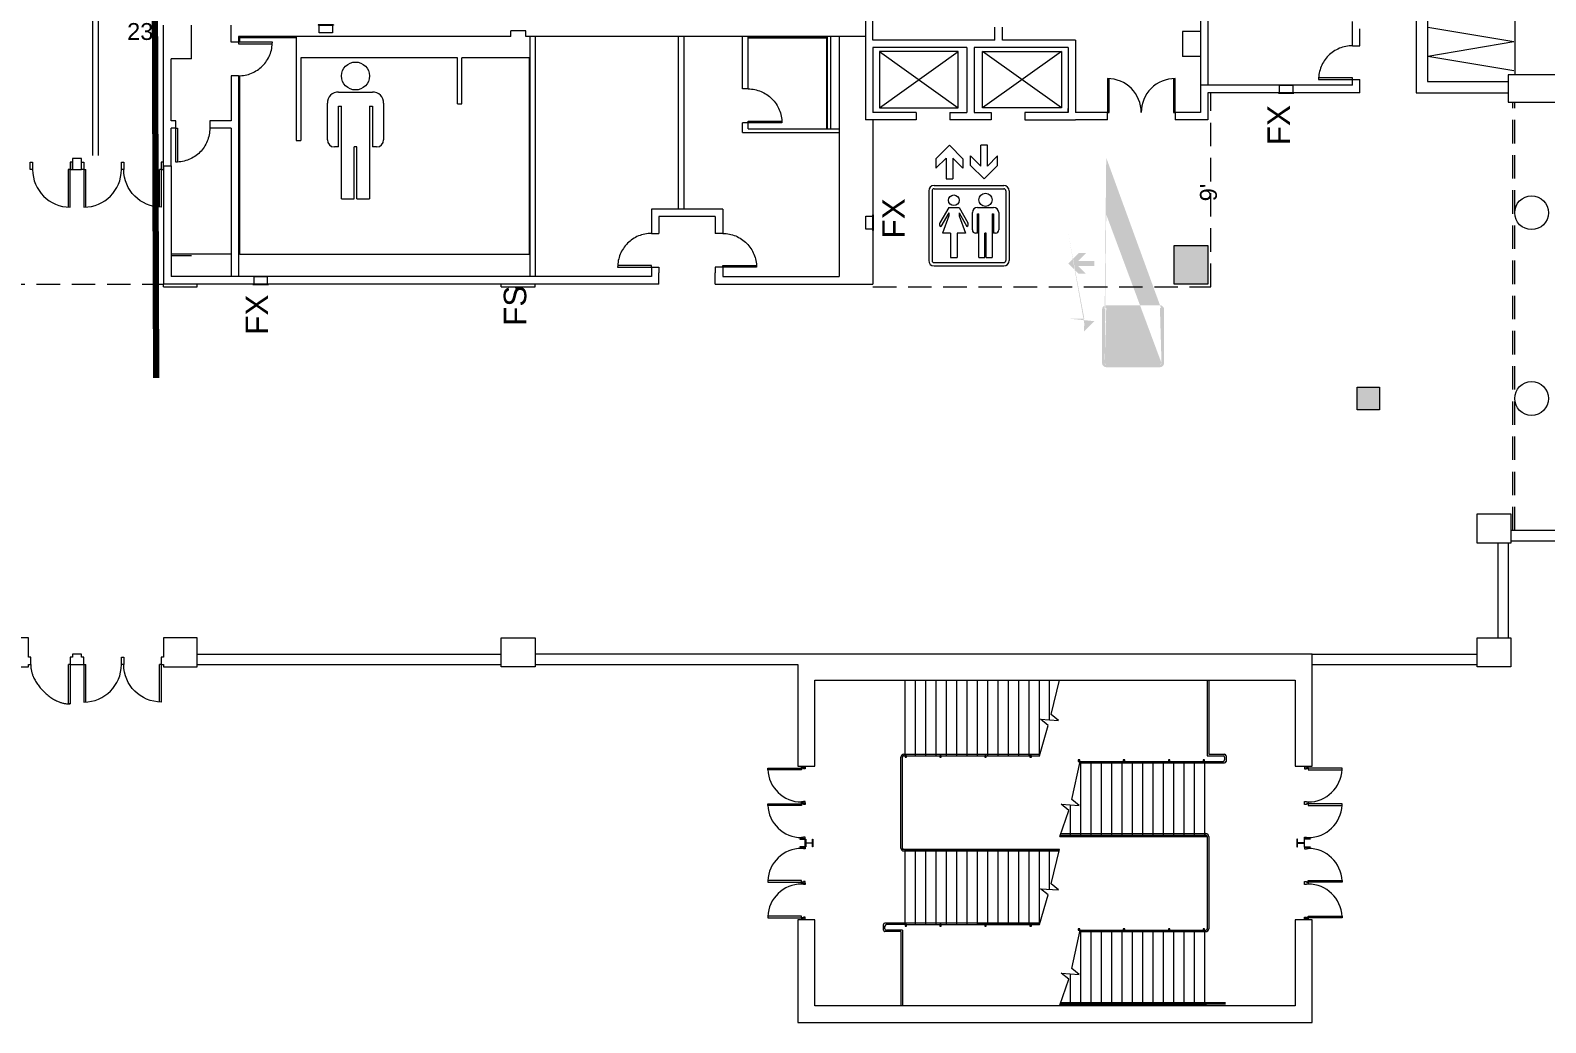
# Model space of a CAD drawing. Header units: inches. Extents: x -10671 to 1761, y -674 to 7170.
# Drawn here: x -7738 to -6123, y -665 to 393 of the extents above; entities that cross this region are included whole.
import ezdxf

# ---------------------------------------------------------------- set-up
doc = ezdxf.new("R2010")
doc.units = ezdxf.units.IN
doc.header["$LTSCALE"] = 19.2
doc.header["$MEASUREMENT"] = 0
doc.linetypes.add('DASHED', pattern=[1.953125, 1.302083, -0.651042])
for name, color, linetype, lineweight in [('DWG-0', 7, 'Continuous', 18), ('Venue-Ceiling-Lights Circuits', 7, 'Continuous', 5), ('Venue-Walls and Doors', 7, 'Continuous', 5)]:
    doc.layers.add(name, color=color, linetype=linetype, lineweight=lineweight)
for name, color, linetype, lineweight, true_color in [('Venue-Ceilings Heights', 4, 'DASHED', 18, 0x00ffff), ('Venue-Columns', 7, 'Continuous', 18, 0xc0c0c0), ('Venue-Expansioin Joint', 1, 'DASHED', 18, 0xff0000), ('Venue-Fire Apparatus and Text', 1, 'Continuous', 5, 0xff0000), ('Venue-Rigging Steel-High', 7, 'Continuous', 5, 0x800000), ('Venue-Text-Facility', 4, 'Continuous', 5, 0x00ffff)]:
    doc.layers.add(name, color=color, linetype=linetype, lineweight=lineweight, true_color=true_color)
doc.styles.add('Arial', font='Arial')

# ---------------------------------------------------------------- blocks, each defined once
blk = doc.blocks.new('AD05A')
at = {"layer": 'DWG-0'}
for p, q in [((0, 0), (0.049, 0)), ((0, 0), (0, -1)), ((0.049, -0.999), (0.049, 0))]:
    blk.add_line(p, q, dxfattribs=at)
blk.add_arc((0, 0), 1, 270, 0, dxfattribs=at)
blk = doc.blocks.new('DR2')
at = {"layer": 'DWG-0', "flags": 128}
blk.add_lwpolyline([(1, -0.951), (0, -0.951), (0, -1), (1, -1, 0.414214), (0, 0, 0.414214), (1, 1), (0, 1), (0, 0.951), (1, 0.951)], format="xyb", dxfattribs=at)
blk = doc.blocks.new('DR')
at = {"layer": 'DWG-0'}
blk.add_polyline3d([(0, -0.5, 0), (0.049, -0.499, 0), (0.098, -0.495, 0), (0.147, -0.489, 0), (0.195, -0.481, 0), (0.243, -0.47, 0), (0.29, -0.457, 0), (0.337, -0.442, 0), (0.383, -0.424, 0), (0.428, -0.404, 0), (0.471, -0.382, 0), (0.514, -0.358, 0), (0.556, -0.331, 0), (0.596, -0.303, 0), (0.634, -0.273, 0), (0.672, -0.241, 0), (0.707, -0.207, 0), (0.741, -0.172, 0), (0.773, -0.134, 0), (0.803, -0.096, 0), (0.831, -0.056, 0), (0.858, -0.014, 0), (0.882, 0.029, 0), (0.904, 0.072, 0), (0.924, 0.117, 0), (0.942, 0.163, 0), (0.957, 0.21, 0), (0.97, 0.257, 0), (0.981, 0.305, 0), (0.989, 0.353, 0), (0.995, 0.402, 0), (0.999, 0.451, 0), (1, 0.5, 0), (0, 0.5, 0), (0, 0.451, 0), (1, 0.451, 0)], dxfattribs=at)
blk = doc.blocks.new('AD03A')
at = {"layer": 'DWG-0'}
for p, q in [((0, 1), (0, 0)), ((0.049, 0), (0.049, 0.999)), ((0, 0), (0.049, 0))]:
    blk.add_line(p, q, dxfattribs=at)
blk.add_arc((0, 0), 1, 0, 90, dxfattribs=at)
blk = doc.blocks.new('FX')
at = {"layer": 'Venue-Fire Apparatus and Text'}
for p, q in [((0, -5.75), (0, 10.75)), ((0.5, 10.75), (0, 10.75)), ((0.5, -5.75), (0.5, 10.75)), ((0.5, -5.75), (0, -5.75))]:
    blk.add_line(p, q, dxfattribs=at)
at = {"layer": 'Venue-Fire Apparatus and Text', "flags": 128}
blk.add_lwpolyline([(0, 9.5), (0, -4.5), (-8, -4.5), (-8, 9.5)], close=True, dxfattribs=at)
blk = doc.blocks.new('FEVC')
at = {"layer": 'Venue-Fire Apparatus and Text'}
for p, q in [((8.25, 0.5), (-8.25, 0.5)), ((-8.25, 0.5), (-8.25, 0)), ((8.25, 0), (-8.25, 0)), ((8.25, 0.5), (8.25, 0))]:
    blk.add_line(p, q, dxfattribs=at)
at = {"layer": 'Venue-Fire Apparatus and Text', "flags": 128}
blk.add_lwpolyline([(-7, 0), (7, 0), (7, -7.5), (-7, -7.5)], close=True, dxfattribs=at)
blk = doc.blocks.new('A-xp01$0$COL-36R')
at = {"layer": 'DWG-0'}
blk.add_circle((0, 0), 18, dxfattribs=at)
blk = doc.blocks.new('MEN')
at = {"layer": 'Venue-Text-Facility'}
for p, q in [((-2, 76), (22, 76)), ((-10, 42), (-10, 68)), ((-2, 37), (-2, 66)), ((-2, 66), (0, 66)), ((0, 0), (0, 66)), ((20, 66), (20, 0)), ((20, 66), (22, 66)), ((22, 66), (22, 37)), ((30, 68), (30, 42)), ((-2, 37), (-5, 37)), ((11, 37), (9, 37)), ((9, 0), (9, 37)), ((11, 0), (11, 37)), ((25, 37), (22, 37)), ((0, 0), (9, 0)), ((11, 0), (20, 0))]:
    blk.add_line(p, q, dxfattribs=at)
blk.add_circle((10, 87.4), 9.93, dxfattribs=at)
for centre, radius, start, end in [((-2, 68), 8, 90, 180), ((22, 68), 8, 0, 90), ((-5, 42), 5, 180, 270), ((25, 42), 5, 270, 0)]:
    blk.add_arc(centre, radius, start, end, dxfattribs=at)
blk = doc.blocks.new('strobe')
at = {"layer": 'Venue-Fire Apparatus and Text', "flags": 128}
blk.add_lwpolyline([(0, 0), (1, 0), (1, 3), (0, 3)], dxfattribs=at)
blk = doc.blocks.new('WOMEN')
at = {"layer": 'Venue-Text-Facility'}
for p, q in [((-8, 76), (-21.5, 52.7)), ((-8, 76), (7.8, 76)), ((7.8, 76), (21.2, 52.7)), ((-8, 68), (-20, 47.2)), ((-8, 63.1), (-17.5, 37)), ((-8, 68), (-8, 63.1)), ((7.8, 68), (7.8, 63.1)), ((7.8, 68), (19.8, 47.2)), ((7.8, 63.1), (17.3, 37)), ((-5, 37), (-17.5, 37)), ((-5, 37), (-5, 0)), ((5, 37), (5, 0)), ((17.5, 37), (5, 37)), ((-5, 0), (5, 0))]:
    blk.add_line(p, q, dxfattribs=at)
blk.add_circle((-0.1, 86.9), 8.11, dxfattribs=at)
for centre, start, end in [((-18.4, 50.6), 145.7954, 244.2046), ((18.1, 50.6), 295.7954, 34.2046)]:
    blk.add_arc(centre, 3.74, start, end, dxfattribs=at)
blk = doc.blocks.new('WOMENSROOM')
at = {"layer": 'Venue-Text-Facility'}
blk.add_blockref('WOMEN', (-8.5, -7), dxfattribs=at)
blk = doc.blocks.new('ELEV')
at = {"layer": 'Venue-Text-Facility'}
for p, q in [((17.9, 102), (6.9, 91)), ((17.9, 102), (28.9, 91)), ((43.6, 85), (43.6, 102)), ((49.1, 102), (43.6, 102)), ((49.1, 85), (49.1, 102)), ((15.1, 91.5), (6.9, 83.2)), ((6.9, 91), (6.9, 83.2)), ((15.1, 91.5), (15.1, 74.5)), ((20.6, 91.5), (20.6, 74.5)), ((20.6, 91.5), (28.9, 83.2)), ((28.9, 91), (28.9, 83.2)), ((43.6, 85), (35.3, 93.3)), ((35.3, 85.5), (35.3, 93.3)), ((49.1, 85), (57.3, 93.3)), ((57.3, 85.5), (57.3, 93.3)), ((46.3, 74.5), (35.3, 85.5)), ((46.3, 74.5), (57.3, 85.5)), ((0.9, 64.7), (0.9, 7.5)), ((3.7, 64.7), (3.7, 7.5)), ((5.3, 69.1), (62.5, 69.1)), ((5.3, 66.4), (62.5, 66.4)), ((15.1, 74.5), (20.6, 74.5)), ((64.2, 64.7), (64.2, 7.5)), ((66.9, 64.7), (66.9, 7.5)), ((5.3, 5.9), (62.5, 5.9)), ((5.3, 3.1), (62.5, 3.1))]:
    blk.add_line(p, q, dxfattribs=at)
for centre, radius, start, end in [((5.3, 64.7), 4.4, 90, 180), ((5.3, 64.7), 1.65, 90, 180), ((62.5, 64.7), 4.4, 0, 90), ((62.5, 64.7), 1.65, 0, 90), ((5.3, 7.5), 4.4, 180, 270), ((5.3, 7.5), 1.65, 180, 270), ((62.5, 7.5), 4.4, 270, 0), ((62.5, 7.5), 1.65, 270, 0)]:
    blk.add_arc(centre, radius, start, end, dxfattribs=at)
at = {"layer": 'Venue-Text-Facility', "xscale": 0.5399999999999636, "yscale": 0.5399999999999636, "zscale": 0.5399999999999636}
for name, p in [('MEN', (42.1, 10.1)), ('WOMENSROOM', (26.2, 13.8))]:
    blk.add_blockref(name, p, dxfattribs=at)

msp = doc.modelspace()

# ---------------------------------------------------------------- hatches: boundary and pattern name
at = {"layer": 'Venue-Columns', "linetype": 'Continuous', "lineweight": 0, "true_color": 0xc0c0c0}
msp.add_hatch(color=9, dxfattribs=at).paths.add_polyline_path([(-6300.3, -11.7), (-6324.3, -11.7), (-6324.3, 12.3), (-6300.3, 12.3)])
at = {"layer": 'Venue-Text-Facility', "linetype": 'Continuous', "lineweight": 0, "true_color": 0x00ffff}
h = msp.add_hatch(color=4, dxfattribs=at)
h.paths.add_polyline_path([(-6596, 38.1), (-6595.9, 37.3), (-6595.7, 36.4), (-6595.3, 35.7), (-6594.7, 35), (-6594, 34.5), (-6593.3, 34), (-6592.5, 33.8), (-6591.6, 33.7), (-6534.4, 33.7), (-6533.5, 33.8), (-6532.7, 34), (-6532, 34.5), (-6531.3, 35), (-6530.7, 35.7), (-6530.3, 36.4), (-6530.1, 37.3), (-6530, 38.1), (-6530, 95.3), (-6530.1, 96.2), (-6530.3, 97), (-6530.7, 97.8), (-6531.3, 98.4), (-6532, 99), (-6532.7, 99.4), (-6533.5, 99.6), (-6534.3, 99.7), (-6591.6, 257), (-6593.2, 99.4), (-6593.3, 99.4), (-6594, 99), (-6594.7, 98.4), (-6595.3, 97.8), (-6595.7, 97), (-6595.9, 96.2), (-6596, 95.3)])
h.paths.add_polyline_path([(-6593.2, 95.3), (-6593.2, 99.4), (-6592.6, 99.6), (-6591.6, 196.5), (-6555.6, 99.7), (-6534.4, 99.7), (-6534.3, 99.7), (-6533.1, 96.3), (-6533, 96.2), (-6532.9, 95.9), (-6532.8, 95.6), (-6532.7, 95.3), (-6533.1, 96.3), (-6533.2, 96.5), (-6533.5, 96.7), (-6533.8, 96.8), (-6534.1, 96.9), (-6534.4, 97), (-6532.7, 38.1), (-6532.8, 37.8), (-6532.9, 37.5), (-6533, 37.2), (-6533.2, 36.9), (-6533.5, 36.7), (-6533.8, 36.6), (-6534.1, 36.5), (-6534.4, 36.5), (-6532.7, 38.1), (-6555.6, 99.7), (-6591.6, 99.7), (-6592.5, 99.6), (-6592.6, 99.6), (-6592.6, 96.6), (-6592.8, 96.5), (-6593, 96.2), (-6593.1, 95.9), (-6593.2, 95.6)])
h.paths.add_polyline_path([(-6593.2, 38.1), (-6591.6, 36.5), (-6591.9, 36.5), (-6592.2, 36.6), (-6592.5, 36.7), (-6592.8, 36.9), (-6593, 37.2), (-6593.1, 37.5), (-6593.2, 37.8)])
h.paths.add_polyline_path([(-6593.2, 38.1), (-6592.6, 96.6), (-6592.5, 96.7), (-6592.2, 96.8), (-6591.9, 96.9), (-6591.6, 97)])
for points in [[(-6631.9, 175.6), (-6627.2, 149), (-6627, 149.2), (-6624.7, 137), (-6620.9, 133.3), (-6613.2, 133.3), (-6621.4, 141.5), (-6604.4, 141.5), (-6604.4, 147), (-6621.4, 147), (-6613.2, 155.3), (-6620.9, 155.3), (-6627, 149.2)], [(-6631.9, 144.3), (-6625.2, 137.5), (-6615.9, 85.5), (-6615, 85.5), (-6624.7, 137), (-6625.2, 137.5), (-6627.2, 149)], [(-6631.9, 85.5), (-6615.6, 83.9), (-6615, 80), (-6615.4, 71.8), (-6604.4, 82.8), (-6615.6, 83.9), (-6615.9, 85.5)]]:
    msp.add_hatch(color=4, dxfattribs=at).paths.add_polyline_path(points)
at = {"layer": 'Venue-Walls and Doors', "linetype": 'Continuous', "lineweight": 0, "true_color": 0xc0c0c0}
msp.add_hatch(color=9, dxfattribs=at).paths.add_polyline_path([(-6483.3, 122.3), (-6519.3, 122.3), (-6519.3, 163.3), (-6483.3, 163.3)])

# ---------------------------------------------------------------- linework, layer by layer
at = {"layer": 'Venue-Ceiling-Lights Circuits', "color": 7, "linetype": 'Continuous', "lineweight": 140}
msp.add_line((-7604.3, 22.2), (-7616.3, 4186.2), dxfattribs=at)
at = {"layer": 'Venue-Ceilings Heights', "linetype": 'DASHED'}
for p, q in [((-6480.3, 119.3), (-6480.3, 326.3)), ((-6840.3, 119.3), (-6480.3, 119.3))]:
    msp.add_line(p, q, dxfattribs=at)
at = {"layer": 'Venue-Columns', "flags": 128}
msp.add_lwpolyline([(-6300.3, -11.7), (-6324.3, -11.7), (-6324.3, 12.3), (-6300.3, 12.3)], close=True, dxfattribs=at)
at = {"layer": 'Venue-Expansioin Joint'}
for p, q in [((-6158.3, -140.2), (-6158.3, 316.3)), ((-6156.3, -140.2), (-6156.3, 316.3))]:
    msp.add_line(p, q, dxfattribs=at)
at = {"layer": 'Venue-Rigging Steel-High'}
for p, q in [((-7671.5, 259.5), (-7671.5, 3976.7)), ((-7665.5, 259.5), (-7665.5, 3976.7))]:
    msp.add_line(p, q, dxfattribs=at)
at = {"layer": 'Venue-Walls and Doors'}
for p, q in [((-6156.3, 751), (-6156.3, 345.3)), ((-6261.3, 698.8), (-6261.3, 326.3)), ((-6249.3, 698.8), (-6249.3, 338.3)), ((-6848.3, 514.3), (-6848.3, 297.3)), ((-6840.3, 382.3), (-6840.3, 506.3)), ((-6491.3, 501.3), (-6491.3, 334.3)), ((-6483.3, 509.3), (-6483.3, 334.3)), ((-7596.3, 248.3), (-7596.3, 398.3)), ((-7566.3, 362.3), (-7566.3, 398.3)), ((-7524.3, 380.3), (-7524.3, 398.3)), ((-7210.3, 392.3), (-7226.3, 392.3)), ((-7226.3, 386.3), (-7226.3, 392.3)), ((-7210.3, 386.3), (-7210.3, 392.3)), ((-6710.3, 382.3), (-6710.3, 396.3)), ((-6702.3, 382.3), (-6702.3, 396.3)), ((-6510.5, 391.5), (-6510.5, 365)), ((-6491.3, 391.5), (-6510.5, 391.5)), ((-6329.3, 376.3), (-6329.3, 402.3)), ((-6321.3, 376.3), (-6321.3, 394.3)), ((-6157.1, 380.5), (-6248.9, 395.9)), ((-7516.3, 380.3), (-7524.3, 380.3)), ((-7516.3, 380.3), (-7524.3, 380.3)), ((-7524.3, 380.3), (-7524.3, 380.3)), ((-7516.3, 380.3), (-7524.3, 380.3)), ((-7516.3, 386.3), (-7516.3, 380.3)), ((-7226.3, 386.3), (-7516.3, 386.3)), ((-7516.3, 380.3), (-7516.3, 380.3)), ((-7515.4, 380.3), (-7515.4, 385.4)), ((-7454.1, 385.4), (-7515.4, 385.4)), ((-7514.8, 380.3), (-7514.8, 384.8)), ((-7454.8, 384.8), (-7514.8, 384.8)), ((-7454.8, 384.8), (-7454.8, 275.3)), ((-6848.3, 386.3), (-7210.3, 386.3)), ((-7205.6, 130.3), (-7205.6, 386.3)), ((-7200.3, 386.3), (-7200.3, 130.3)), ((-7047.3, 202.3), (-7047.3, 386.3)), ((-7041.3, 202.3), (-7041.3, 386.3)), ((-6979.3, 330.3), (-6979.3, 386.3)), ((-6973.3, 330.3), (-6973.3, 386.3)), ((-6889.3, 386.3), (-6973.3, 386.3)), ((-6888.6, 385.4), (-6973.3, 385.4)), ((-6972.6, 384.8), (-6889.3, 384.8)), ((-6889.3, 288.3), (-6889.3, 384.8)), ((-6888.6, 287.7), (-6888.6, 386.3)), ((-6885, 287.7), (-6885, 386.3)), ((-6876.3, 386.3), (-6876.3, 130.3)), ((-6710.3, 382.3), (-6840.3, 382.3)), ((-6840.3, 374.3), (-6840.3, 305.3)), ((-6740.3, 374.3), (-6840.3, 374.3)), ((-6740.3, 374.3), (-6740.3, 305.3)), ((-6732.3, 374.3), (-6732.3, 305.3)), ((-6632.3, 374.3), (-6732.3, 374.3)), ((-6624.3, 382.3), (-6702.3, 382.3)), ((-6632.3, 374.3), (-6632.3, 305.3)), ((-6624.3, 382.3), (-6624.3, 305.3)), ((-6329.3, 376.3), (-6321.3, 376.3)), ((-6157.1, 380.5), (-6248.9, 365)), ((-7588.3, 296.3), (-7588.3, 362.3)), ((-7566.3, 362.3), (-7588.3, 362.3)), ((-7283.1, 363.3), (-7449.9, 363.3)), ((-7449.9, 363.3), (-7449.9, 275.3)), ((-7283.1, 314.3), (-7283.1, 363.3)), ((-7278.3, 314.3), (-7278.3, 363.3)), ((-7206.3, 363.3), (-7278.3, 363.3)), ((-7206.3, 154.3), (-7206.3, 363.3)), ((-6833.3, 310.3), (-6749.3, 370.3)), ((-6833.3, 370.3), (-6749.3, 310.3)), ((-6639.3, 310.3), (-6723.3, 370.3)), ((-6639.3, 370.3), (-6723.3, 310.3)), ((-6491.3, 365), (-6510.5, 365)), ((-6157.1, 349.5), (-6248.9, 365)), ((-7516.3, 344.3), (-7524.3, 344.3)), ((-7516.3, 344.3), (-7524.3, 344.3)), ((-7524.3, 344.3), (-7524.3, 344.3)), ((-7524.3, 344.3), (-7524.3, 296.3)), ((-7516.3, 344.3), (-7516.3, 344.3)), ((-7516.3, 344.3), (-7516.3, 130.3)), ((-7515.4, 153.7), (-7515.4, 344.3)), ((-7514.8, 154.3), (-7514.8, 344.3)), ((-6329.3, 340.3), (-6321.3, 340.3)), ((-6329.3, 340.3), (-6321.3, 340.3)), ((-6329.3, 334.3), (-6329.3, 340.3)), ((-6321.3, 326.3), (-6321.3, 340.3)), ((-6973.3, 330.3), (-6979.3, 330.3)), ((-6973.3, 330.3), (-6979.3, 330.3)), ((-6979.3, 330.3), (-6979.3, 330.3)), ((-6973.3, 330.3), (-6973.3, 330.3)), ((-6329.3, 334.3), (-6491.3, 334.3)), ((-6491.3, 334.3), (-6491.3, 305.3)), ((-6321.3, 326.3), (-6483.3, 326.3)), ((-6483.3, 326.3), (-6483.3, 297.3)), ((-6261.3, 326.3), (-6163.3, 326.3)), ((-6249.3, 338.3), (-6163.3, 338.3)), ((-7283.1, 314.3), (-7278.3, 314.3)), ((-6632.3, 305.3), (-6632.3, 309.3)), ((-7583, 296.3), (-7588.3, 296.3)), ((-7583, 288.3), (-7583, 296.3)), ((-7524.3, 296.3), (-7547, 296.3)), ((-7547, 296.3), (-7547, 288.3)), ((-6979.3, 284), (-6979.3, 294.3)), ((-6973.3, 294.3), (-6979.3, 294.3)), ((-6973.3, 294.3), (-6979.3, 294.3)), ((-6979.3, 294.3), (-6979.3, 294.3)), ((-6973.3, 287.7), (-6973.3, 294.3)), ((-6973.3, 294.3), (-6973.3, 294.3)), ((-6794.3, 297.3), (-6848.3, 297.3)), ((-6794.3, 305.3), (-6840.3, 305.3)), ((-6840.3, 297.3), (-6840.3, 122.3)), ((-6794.3, 305.3), (-6794.3, 297.3)), ((-6758.3, 305.3), (-6758.3, 297.3)), ((-6758.3, 305.3), (-6740.3, 305.3)), ((-6714.3, 297.3), (-6758.3, 297.3)), ((-6732.3, 305.3), (-6714.3, 305.3)), ((-6714.3, 305.3), (-6714.3, 297.3)), ((-6714.3, 305.3), (-6714.3, 305.3)), ((-6632.3, 305.3), (-6678.3, 305.3)), ((-6678.3, 305.3), (-6678.3, 297.3)), ((-6678.3, 297.3), (-6624.3, 297.3)), ((-6590.3, 305.3), (-6624.3, 305.3)), ((-6590.3, 297.3), (-6624.3, 297.3)), ((-6590.3, 297.3), (-6590.3, 305.3)), ((-6590.3, 297.3), (-6590.3, 305.3)), ((-6518.3, 305.3), (-6518.3, 297.3)), ((-6491.3, 305.3), (-6518.3, 305.3)), ((-6483.3, 297.3), (-6518.3, 297.3)), ((-7583, 288.3), (-7588.3, 288.3)), ((-7588.3, 248.3), (-7588.3, 288.3)), ((-7524.3, 288.3), (-7547, 288.3)), ((-7524.3, 288.3), (-7524.3, 130.3)), ((-7454.8, 275.3), (-7449.9, 275.3)), ((-6979.3, 284), (-6876.3, 284)), ((-6973.3, 287.7), (-6876.3, 287.7)), ((-7596.3, 248.3), (-7588.3, 248.3)), ((-7596.3, 248.3), (-7596.3, 122.3)), ((-7588.3, 248.3), (-7588.3, 130.3)), ((-7076.3, 202.3), (-7076.3, 176.3)), ((-7000.3, 202.3), (-7076.3, 202.3)), ((-7008.3, 194.3), (-7068.3, 194.3)), ((-7068.3, 194.3), (-7068.3, 176.3)), ((-7008.3, 194.3), (-7008.3, 176.3)), ((-7000.3, 202.3), (-7000.3, 176.3)), ((-7076.3, 176.3), (-7068.3, 176.3)), ((-7076.3, 176.3), (-7068.3, 176.3)), ((-7068.3, 176.3), (-7068.3, 176.3)), ((-7000.3, 176.3), (-7008.3, 176.3)), ((-7000.3, 176.3), (-7008.3, 176.3)), ((-7008.3, 176.3), (-7008.3, 176.3)), ((-7524.3, 154.3), (-7588.3, 154.3)), ((-7566.3, 152.3), (-7588.3, 152.3)), ((-7514.8, 154.3), (-7206.3, 154.3)), ((-7076.3, 130.3), (-7588.3, 130.3)), ((-7076.3, 140.3), (-7068.3, 140.3)), ((-7076.3, 140.3), (-7068.3, 140.3)), ((-7076.3, 140.3), (-7076.3, 140.3)), ((-7076.3, 140.3), (-7068.3, 140.3)), ((-7076.3, 140.3), (-7076.3, 130.3)), ((-7068.3, 140.3), (-7068.3, 140.3)), ((-7068.3, 140.3), (-7068.3, 134.3)), ((-7068.3, 122.3), (-7068.3, 134.3)), ((-7000.3, 140.3), (-7008.3, 140.3)), ((-7000.3, 140.3), (-7008.3, 140.3)), ((-7008.3, 140.3), (-7008.3, 140.3)), ((-7000.3, 140.3), (-7008.3, 140.3)), ((-7008.3, 140.3), (-7008.3, 134.3)), ((-7008.3, 122.3), (-7008.3, 134.3)), ((-7000.3, 140.3), (-7000.3, 140.3)), ((-7000.3, 140.3), (-7000.3, 130.3)), ((-7000.3, 130.3), (-6876.3, 130.3)), ((-7068.3, 122.3), (-7596.3, 122.3)), ((-7596.3, 119.3), (-7596.3, 122.3)), ((-7560.3, 119.3), (-7560.3, 122.3)), ((-7236.3, 119.3), (-7236.3, 122.3)), ((-7200.3, 119.3), (-7200.3, 122.3)), ((-7008.3, 122.3), (-6840.3, 122.3)), ((-6173.8, -254.7), (-6173.8, -153.7)), ((-6162.8, -254.7), (-6162.8, -153.7)), ((-7560.3, -272.2), (-7236.3, -272.2)), ((-6372.3, -272.2), (-6196.3, -272.2)), ((-7695.8, -283.2), (-7697.7, -283.2)), ((-7697.7, -325.2), (-7697.7, -283.2)), ((-7695.8, -283.2), (-7695.8, -325.2)), ((-7560.3, -283.2), (-7236.3, -283.2)), ((-6372.3, -283.2), (-6196.3, -283.2)), ((-6805.9, -380.4), (-6805.9, -300.4)), ((-6794.9, -380.4), (-6794.9, -300.4)), ((-6783.9, -380.4), (-6783.9, -299.9)), ((-6772.9, -380.4), (-6772.9, -299.9)), ((-6761.9, -380.4), (-6761.9, -299.9)), ((-6750.9, -380.4), (-6750.9, -299.9)), ((-6739.9, -380.4), (-6739.9, -299.9)), ((-6728.9, -380.4), (-6728.9, -299.9)), ((-6717.9, -380.4), (-6717.9, -299.9)), ((-6706.9, -380.4), (-6706.9, -299.9)), ((-6695.9, -380.4), (-6695.9, -299.9)), ((-6684.9, -380.4), (-6684.9, -299.9)), ((-6673.9, -380.4), (-6673.9, -299.9)), ((-6662.9, -380.4), (-6662.9, -299.9)), ((-6651.9, -342.3), (-6651.9, -299.9)), ((-6483.9, -299.9), (-6483.9, -380.4)), ((-6482.4, -299.9), (-6482.4, -378.9)), ((-7695.8, -325.2), (-7697.7, -325.2)), ((-6810.4, -478.9), (-6810.4, -381.9)), ((-6808.9, -478.9), (-6808.9, -381.9)), ((-6619.4, -386.4), (-6486.9, -386.4)), ((-6618.9, -386.4), (-6618.9, -466.4)), ((-6607.9, -386.4), (-6607.9, -466.4)), ((-6596.9, -386.4), (-6596.9, -466.4)), ((-6585.9, -386.4), (-6585.9, -466.4)), ((-6574.9, -386.4), (-6574.9, -466.4)), ((-6563.9, -386.4), (-6563.9, -466.4)), ((-6552.9, -386.4), (-6552.9, -466.4)), ((-6541.9, -386.4), (-6541.9, -466.4)), ((-6530.9, -386.4), (-6530.9, -466.4)), ((-6519.9, -386.4), (-6519.9, -466.4)), ((-6508.9, -386.4), (-6508.9, -466.4)), ((-6497.9, -386.4), (-6497.9, -466.4)), ((-6486.9, -386.4), (-6486.9, -466.4)), ((-6465.4, -381.9), (-6465.4, -384.9)), ((-6463.9, -380.4), (-6463.9, -386.4)), ((-6629.9, -432.8), (-6629.9, -466.4)), ((-6483.9, -466.4), (-6483.9, -564.9)), ((-6482.4, -466.4), (-6482.4, -564.9)), ((-6641.4, -480.4), (-6807.4, -480.4)), ((-6805.9, -560.4), (-6805.9, -480.4)), ((-6794.9, -560.4), (-6794.9, -480.4)), ((-6783.9, -560.4), (-6783.9, -480.4)), ((-6772.9, -560.4), (-6772.9, -480.4)), ((-6761.9, -560.4), (-6761.9, -480.4)), ((-6750.9, -560.4), (-6750.9, -480.4)), ((-6739.9, -560.4), (-6739.9, -480.4)), ((-6728.9, -560.4), (-6728.9, -480.4)), ((-6717.9, -560.4), (-6717.9, -480.4)), ((-6706.9, -560.4), (-6706.9, -480.4)), ((-6695.9, -560.4), (-6695.9, -480.4)), ((-6684.9, -560.4), (-6684.9, -480.4)), ((-6673.9, -560.4), (-6673.9, -480.4)), ((-6662.9, -560.4), (-6662.9, -480.4)), ((-6651.9, -522.8), (-6651.9, -480.4)), ((-6828.9, -566.4), (-6828.9, -560.4)), ((-6827.4, -564.9), (-6827.4, -561.9)), ((-6805.9, -560.4), (-6825.9, -560.4)), ((-6810.4, -567.9), (-6827.4, -567.9)), ((-6808.9, -566.4), (-6825.9, -566.4)), ((-6810.4, -567.9), (-6810.4, -646.9)), ((-6808.9, -566.4), (-6808.9, -646.9)), ((-6619.4, -566.4), (-6486.9, -566.4)), ((-6618.9, -566.4), (-6618.9, -646.4)), ((-6607.9, -566.4), (-6607.9, -646.4)), ((-6596.9, -566.4), (-6596.9, -646.4)), ((-6585.9, -566.4), (-6585.9, -646.4)), ((-6574.9, -566.4), (-6574.9, -646.4)), ((-6563.9, -566.4), (-6563.9, -646.4)), ((-6552.9, -566.4), (-6552.9, -646.4)), ((-6541.9, -566.4), (-6541.9, -646.4)), ((-6530.9, -566.4), (-6530.9, -646.4)), ((-6519.9, -566.4), (-6519.9, -646.4)), ((-6508.9, -566.4), (-6508.9, -646.4)), ((-6497.9, -566.4), (-6497.9, -646.4)), ((-6486.9, -566.4), (-6486.9, -646.4)), ((-6629.9, -612.8), (-6629.9, -646.4))]:
    msp.add_line(p, q, dxfattribs=at)
at = {"layer": 'Venue-Walls and Doors', "linetype": 'DASHED'}
msp.add_line((-7919, 122.3), (-7596.3, 122.3), dxfattribs=at)
at = {"layer": 'Venue-Walls and Doors', "linetype": 'Continuous'}
for p, q in [((-7596.3, 119.3), (-7560.3, 119.3)), ((-7236.3, 119.3), (-7200.3, 119.3)), ((-6807.4, -378.9), (-6662.5, -378.9)), ((-6807.4, -380.4), (-6662.5, -380.4)), ((-6805.9, -380.4), (-6662.9, -380.4)), ((-6619.8, -386.4), (-6466.9, -386.4)), ((-6486.9, -386.4), (-6485.4, -386.4)), ((-6483.9, -380.4), (-6466.9, -380.4)), ((-6482.4, -378.9), (-6465.4, -378.9)), ((-6619.8, -387.9), (-6465.4, -387.9)), ((-6640.9, -466.4), (-6484.9, -466.4)), ((-6640.5, -464.9), (-6485.4, -464.9)), ((-6640.1, -463.4), (-6485.4, -463.4)), ((-6807.4, -481.9), (-6642.2, -481.9)), ((-6805.9, -480.4), (-6641.8, -480.4)), ((-6662.5, -558.9), (-6827.4, -558.9)), ((-6805.9, -560.4), (-6662.9, -560.4)), ((-6728.9, -558.9), (-6662.5, -558.9)), ((-6619.8, -567.9), (-6485.4, -567.9)), ((-6486.9, -566.4), (-6485.4, -566.4)), ((-6640.5, -644.9), (-6464.6, -644.9)), ((-6640.1, -643.4), (-6464.6, -643.4)), ((-6640.9, -646.4), (-6484.9, -646.4))]:
    msp.add_line(p, q, dxfattribs=at)
at = {"layer": 'Venue-Walls and Doors', "flags": 128}
for points in [[(-6749.3, 310.3), (-6749.3, 370.3), (-6833.3, 370.3), (-6833.3, 310.3)], [(-6723.3, 310.3), (-6723.3, 370.3), (-6639.3, 370.3), (-6639.3, 310.3)], [(-6163.3, 316.3), (-5936.7, 316.3), (-5936.7, 317.8), (-5933.7, 317.8), (-5933.7, 316.3), (-5932.3, 316.3), (-5932.3, 324.3), (-5929.2, 324.3), (-5929.2, 332.3), (-5932.3, 332.3), (-5932.3, 345.3), (-6163.3, 345.3), (-6163.3, 316.3)], [(-7738.3, 244.3), (-7738.3, 252.3), (-7735.8, 252.3), (-7735.8, 244.3)], [(-7693.2, 244.3), (-7693.2, 252.3), (-7695.8, 252.3), (-7695.8, 244.3)], [(-7683.7, 244.3), (-7683.7, 256.3), (-7693.2, 256.3), (-7693.2, 244.3)], [(-7683.7, 244.3), (-7683.7, 252.3), (-7681.2, 252.3), (-7681.2, 244.3)], [(-7641.2, 244.3), (-7641.2, 252.3), (-7638.7, 252.3), (-7638.7, 244.3)], [(-7596.2, 244.3), (-7596.2, 252.3), (-7598.7, 252.3), (-7598.7, 244.3)], [(-6483.3, 122.3), (-6519.3, 122.3), (-6519.3, 163.3), (-6483.3, 163.3)], [(-6160.3, -153.7), (-6196.3, -153.7), (-6196.3, -122.7), (-6160.3, -122.7)], [(-6160.3, -151.2), (-6103.7, -151.2), (-6103.7, -143.2), (-6106.2, -143.2), (-6106.2, -140.2), (-6160.3, -140.2)], [(-7778.7, -283.2), (-7776.3, -283.2), (-7776.3, -285.7), (-7740.3, -285.7), (-7740.3, -283.2), (-7737.8, -283.2), (-7737.8, -275.2), (-7740.3, -275.2), (-7740.3, -254.7), (-7776.3, -254.7), (-7776.3, -275.2), (-7778.7, -275.2), (-7778.7, -283.2)], [(-7598.7, -283.2), (-7596.3, -283.2), (-7596.3, -285.7), (-7560.3, -285.7), (-7560.3, -254.7), (-7596.3, -254.7), (-7596.3, -275.2), (-7598.7, -275.2), (-7598.7, -283.2)], [(-7200.3, -285.7), (-7236.3, -285.7), (-7236.3, -254.7), (-7200.3, -254.7)], [(-6196.3, -254.7), (-6160.3, -254.7), (-6160.3, -285.7), (-6196.3, -285.7)], [(-7695.8, -283.2), (-7681.2, -283.2), (-7681.2, -275.2), (-7683.7, -275.2), (-7683.7, -272.2), (-7693.2, -272.2), (-7693.2, -275.2), (-7695.8, -275.2), (-7695.8, -283.2)], [(-7641.2, -283.2), (-7641.2, -275.2), (-7638.7, -275.2), (-7638.7, -283.2)], [(-6804.4, -381.9), (-6804.4, -380.4), (-6805.9, -380.4), (-6805.9, -381.9)], [(-6767.4, -381.9), (-6767.4, -380.4), (-6768.9, -380.4), (-6768.9, -381.9)], [(-6719.4, -381.9), (-6719.4, -380.4), (-6720.9, -380.4), (-6720.9, -381.9)], [(-6671.4, -381.9), (-6671.4, -380.4), (-6672.9, -380.4), (-6672.9, -381.9)], [(-6619.9, -386.4), (-6619.9, -384.9), (-6621.4, -384.9), (-6621.4, -386.4)], [(-6571.9, -386.4), (-6571.9, -384.9), (-6573.4, -384.9), (-6573.4, -386.4)], [(-6523.9, -386.4), (-6523.9, -384.9), (-6525.4, -384.9), (-6525.4, -386.4)], [(-6486.9, -386.4), (-6486.9, -384.9), (-6488.4, -384.9), (-6488.4, -386.4)], [(-6486.9, -386.4), (-6486.9, -384.9), (-6488.4, -384.9), (-6488.4, -386.4)], [(-6916.3, -395.4), (-6952.3, -395.4), (-6952.3, -393.7), (-6916.3, -393.7)], [(-6914.3, -394.3), (-6914.3, -393.7), (-6916.3, -393.7), (-6916.3, -392.7), (-6912.3, -392.7), (-6912.3, -394.3)], [(-6378.3, -394.3), (-6378.3, -393.7), (-6376.3, -393.7), (-6376.3, -392.7), (-6380.3, -392.7), (-6380.3, -394.3)], [(-6376.3, -395.4), (-6340.3, -395.4), (-6340.3, -393.7), (-6376.3, -393.7)], [(-6916.3, -433.4), (-6952.3, -433.4), (-6952.3, -431.7), (-6916.3, -431.7)], [(-6914.3, -429.1), (-6914.3, -429.7), (-6916.3, -429.7), (-6916.3, -430.7), (-6912.3, -430.7), (-6912.3, -429.1)], [(-6914.3, -432.3), (-6914.3, -431.7), (-6916.3, -431.7), (-6916.3, -430.7), (-6912.3, -430.7), (-6912.3, -432.3)], [(-6380.3, -432.3), (-6380.3, -429.1), (-6378.3, -429.1), (-6378.3, -429.7), (-6376.3, -429.7), (-6376.3, -431.7), (-6378.3, -431.7), (-6378.3, -432.3)], [(-6376.3, -433.4), (-6340.3, -433.4), (-6340.3, -431.7), (-6376.3, -431.7)], [(-6914.3, -467.1), (-6914.3, -467.7), (-6916.3, -467.7), (-6916.3, -468.7), (-6912.3, -468.7), (-6912.3, -467.1)], [(-6378.3, -467.1), (-6378.3, -467.7), (-6376.3, -467.7), (-6376.3, -468.7), (-6380.3, -468.7), (-6380.3, -467.1)], [(-6918.3, -469.4), (-6912.3, -469.4), (-6912.3, -468.9), (-6918.3, -468.9)], [(-6918.3, -477.9), (-6912.3, -477.9), (-6912.3, -477.4), (-6918.3, -477.4)], [(-6914.3, -479.8), (-6914.3, -479.2), (-6916.3, -479.2), (-6916.3, -478.2), (-6912.3, -478.2), (-6912.3, -479.8)], [(-6374.3, -469.4), (-6380.3, -469.4), (-6380.3, -468.9), (-6374.3, -468.9)], [(-6374.3, -477.9), (-6380.3, -477.9), (-6380.3, -477.4), (-6374.3, -477.4)], [(-6378.3, -479.8), (-6378.3, -479.2), (-6376.3, -479.2), (-6376.3, -478.2), (-6380.3, -478.2), (-6380.3, -479.8)], [(-6916.3, -513.4), (-6952.3, -513.4), (-6952.3, -515.2), (-6916.3, -515.2)], [(-6914.3, -514.6), (-6914.3, -515.2), (-6916.3, -515.2), (-6916.3, -516.2), (-6912.3, -516.2), (-6912.3, -514.6)], [(-6914.3, -517.8), (-6914.3, -517.2), (-6916.3, -517.2), (-6916.3, -516.2), (-6912.3, -516.2), (-6912.3, -517.8)], [(-6380.3, -517.8), (-6380.3, -514.6), (-6378.3, -514.6), (-6378.3, -515.2), (-6376.3, -515.2), (-6376.3, -517.2), (-6378.3, -517.2), (-6378.3, -517.8)], [(-6376.3, -513.4), (-6340.3, -513.4), (-6340.3, -515.2), (-6376.3, -515.2)], [(-6916.3, -551.4), (-6952.3, -551.4), (-6952.3, -553.2), (-6916.3, -553.2)], [(-6920.3, -555.4), (-6920.3, -664.9), (-6372.3, -664.9), (-6372.3, -555.4), (-6390.3, -555.4), (-6390.3, -646.9), (-6902.3, -646.9), (-6902.3, -555.4), (-6920.3, -555.4)], [(-6914.3, -552.6), (-6914.3, -553.2), (-6916.3, -553.2), (-6916.3, -554.2), (-6912.3, -554.2), (-6912.3, -552.6)], [(-6804.4, -561.9), (-6804.4, -560.4), (-6805.9, -560.4), (-6805.9, -561.9)], [(-6767.4, -561.9), (-6767.4, -560.4), (-6768.9, -560.4), (-6768.9, -561.9)], [(-6719.4, -561.9), (-6719.4, -560.4), (-6720.9, -560.4), (-6720.9, -561.9)], [(-6671.4, -561.9), (-6671.4, -560.4), (-6672.9, -560.4), (-6672.9, -561.9)], [(-6619.9, -566.4), (-6619.9, -564.9), (-6621.4, -564.9), (-6621.4, -566.4)], [(-6571.9, -566.4), (-6571.9, -564.9), (-6573.4, -564.9), (-6573.4, -566.4)], [(-6523.9, -566.4), (-6523.9, -564.9), (-6525.4, -564.9), (-6525.4, -566.4)], [(-6486.9, -566.4), (-6486.9, -564.9), (-6488.4, -564.9), (-6488.4, -566.4)], [(-6486.9, -566.4), (-6486.9, -564.9), (-6488.4, -564.9), (-6488.4, -566.4)], [(-6378.3, -552.6), (-6378.3, -553.2), (-6376.3, -553.2), (-6376.3, -554.2), (-6380.3, -554.2), (-6380.3, -552.6)], [(-6376.3, -551.4), (-6340.3, -551.4), (-6340.3, -553.2), (-6376.3, -553.2)]]:
    msp.add_lwpolyline(points, close=True, dxfattribs=at)
for points in [[(-7200.3, -283.2), (-6920.3, -283.2), (-6920.3, -391.4), (-6902.3, -391.4), (-6902.3, -299.9), (-6390.3, -299.9), (-6390.3, -391.4), (-6372.3, -391.4), (-6372.3, -272.2), (-7200.3, -272.2)], [(-6662.9, -380.4), (-6653.4, -348.2), (-6661.6, -341.6), (-6642.4, -343), (-6650.4, -336.6), (-6641.4, -299.9)], [(-6640.9, -466.4), (-6631.4, -438.7), (-6639.6, -432.1), (-6620.4, -433.5), (-6628.4, -427.1), (-6619.4, -386.4)], [(-6662.9, -560.4), (-6653.4, -528.7), (-6661.6, -522.1), (-6642.4, -523.5), (-6650.4, -517.1), (-6641.4, -480.4)], [(-6640.9, -646.4), (-6631.4, -618.7), (-6639.6, -612.1), (-6620.4, -613.5), (-6628.4, -607.1), (-6619.4, -566.4)]]:
    msp.add_lwpolyline(points, dxfattribs=at)
for points in [[(-6904.3, -477.4), (-6904.6, -477.4), (-6904.6, -474, 0.414213), (-6905, -473.6), (-6911.5, -473.6, 0.414213), (-6911.9, -474), (-6911.9, -477.4), (-6912.3, -477.4), (-6912.3, -469.4), (-6911.9, -469.4), (-6911.9, -472.9, 0.414213), (-6911.5, -473.3), (-6905, -473.3, 0.414214), (-6904.6, -472.9), (-6904.6, -469.4), (-6904.3, -469.4), (-6904.3, -477.4)], [(-6388.3, -477.4), (-6387.9, -477.4), (-6387.9, -474, -0.414213), (-6387.5, -473.6), (-6381, -473.6, -0.414213), (-6380.6, -474), (-6380.6, -477.4), (-6380.3, -477.4), (-6380.3, -469.4), (-6380.6, -469.4), (-6380.6, -472.9, -0.414213), (-6381, -473.3), (-6387.5, -473.3, -0.414214), (-6387.9, -472.9), (-6387.9, -469.4), (-6388.3, -469.4), (-6388.3, -477.4)]]:
    msp.add_lwpolyline(points, format="xyb", close=True, dxfattribs=at)
at = {"layer": 'Venue-Walls and Doors'}
for centre, radius, start, end in [((-6807.4, -381.9), 3, 89.9998, 180), ((-6807.4, -381.9), 1.5, 89.9998, 180), ((-6466.9, -381.9), 1.5, 0, 90), ((-6466.9, -384.9), 1.5, 270, 0), ((-6465.4, -380.4), 1.5, 0, 90), ((-6465.4, -386.4), 1.5, 270, 0), ((-6916.3, -393.7), 36, 182.388, 270), ((-6376.3, -393.7), 36, 270, 357.612), ((-6916.3, -431.7), 36, 182.388, 270), ((-6376.3, -431.7), 36, 270, 357.612), ((-6485.4, -466.4), 3, 0, 90), ((-6485.4, -466.4), 1.5, 0, 90), ((-6916.3, -515.2), 36, 90, 177.612), ((-6807.4, -478.9), 3, 180, 270), ((-6807.4, -478.9), 1.5, 180, 270), ((-6376.3, -515.2), 36, 2.388, 90), ((-6916.3, -553.2), 36, 90, 177.612), ((-6376.3, -553.2), 36, 2.388, 90), ((-6827.4, -560.4), 1.5, 90, 179.9996), ((-6825.9, -561.9), 1.5, 89.9999, 179.9996), ((-6825.9, -564.9), 1.5, 179.9996, 269.9999), ((-6485.4, -564.9), 3, 270, 0), ((-6485.4, -564.9), 1.5, 270, 0), ((-6827.4, -566.4), 1.5, 179.9996, 269.9999)]:
    msp.add_arc(centre, radius, start, end, dxfattribs=at)
msp.add_open_spline([(-7737.8, -283.2), (-7737.8, -298.1), (-7710.6, -325.3), (-7695.8, -325.2)], degree=2, dxfattribs=at)

# ---------------------------------------------------------------- block references
at = {"layer": 'Venue-Columns', "rotation": 90}
for p in [(-6138.3, 198.3), (-6138.3, 0.3)]:
    msp.add_blockref('A-xp01$0$COL-36R', p, dxfattribs=at)
at = {"layer": 'Venue-Fire Apparatus and Text'}
for name, p, rotation in [('FX', (-7420.8, 398.2), 90), ('FX', (-6402.3, 326.3), 270), ('FEVC', (-6840.3, 187.8), 270), ('FX', (-7495.3, 122.3), 270)]:
    msp.add_blockref(name, p, dxfattribs=dict(at, rotation=rotation))
at = {"layer": 'Venue-Text-Facility'}
for name, p, xscale, yscale, zscale in [('MEN', (-7406.7, 213), 1.5, 1.5, 1.5), ('ELEV', (-6782, 137.6), 1.3, 1.3, 1.3)]:
    msp.add_blockref(name, p, dxfattribs=dict(at, xscale=xscale, yscale=yscale, zscale=zscale))
at = {"layer": 'Venue-Walls and Doors'}
for name, p, xscale, yscale, zscale in [('DR', (-7516.3, 362.3), 36, 36, 36), ('AD05A', (-7681.2, 244.3), 40, 40, 40), ('AD05A', (-7681.2, -283.2), 40, 40, 40)]:
    msp.add_blockref(name, p, dxfattribs=dict(at, xscale=xscale, yscale=yscale, zscale=zscale))
for name, p, xscale, yscale, zscale, rotation in [('DR', (-6329.3, 358.3), 36, 36, 36, 179.9999998025347), ('DR2', (-6554.3, 305.3), 36, 36, 36, 89.99999933547728), ('DR', (-6973.3, 312.3), -36, 36, 36, 180.0000000000152), ('AD03A', (-7695.8, 244.3), 40, 40, 40, 180), ('DR', (-7076.3, 158.3), 36, 36, 36, 180), ('DR', (-7000.3, 158.3), -36, 36, 36, 180)]:
    msp.add_blockref(name, p, dxfattribs=dict(at, xscale=xscale, yscale=yscale, zscale=zscale, rotation=rotation))
at = {"layer": 'Venue-Walls and Doors', "extrusion": (0, 0, -1), "xscale": 36, "yscale": 36, "zscale": -36, "rotation": 270}
msp.add_blockref('DR', (7565, 288.3), dxfattribs=at)
at = {"layer": 'Venue-Walls and Doors', "xscale": -40, "yscale": 40}
for p in [(-7598.7, 244.3), (-7598.7, -283.2)]:
    msp.add_blockref('AD05A', p, dxfattribs=at)
at = {"layer": 'Venue-Walls and Doors', "rotation": 270}
msp.add_blockref('strobe', (-7221.3, 119.3), dxfattribs=at)

# ---------------------------------------------------------------- texts
at = {"layer": 'Venue-Ceilings Heights', "insert": (-6491.7, 210.5), "char_height": 18, "attachment_point": 1, "rotation": 90, "line_spacing_factor": 0.970891, "style": 'Arial'}
msp.add_mtext("9'", dxfattribs=at)
at = {"layer": 'Venue-Fire Apparatus and Text', "char_height": 24, "rotation": 90, "line_spacing_factor": 0.970891, "style": 'Arial'}
for s, insert, attachment_point in [('FX', (-6407.9, 291.7), 5), ('FX', (-6818.3, 192.3), 5), ('FS', (-7233.7, 77.8), 1), ('FX', (-7496.9, 89.7), 5)]:
    msp.add_mtext(s, dxfattribs=dict(at, insert=insert, attachment_point=attachment_point))
at = {"layer": 'Venue-Walls and Doors', "insert": (-7635.1, 400.5), "char_height": 18, "attachment_point": 1, "line_spacing_factor": 0.970891, "style": 'Arial'}
msp.add_mtext("23'", dxfattribs=at)

doc.saveas('drawing.dxf')
